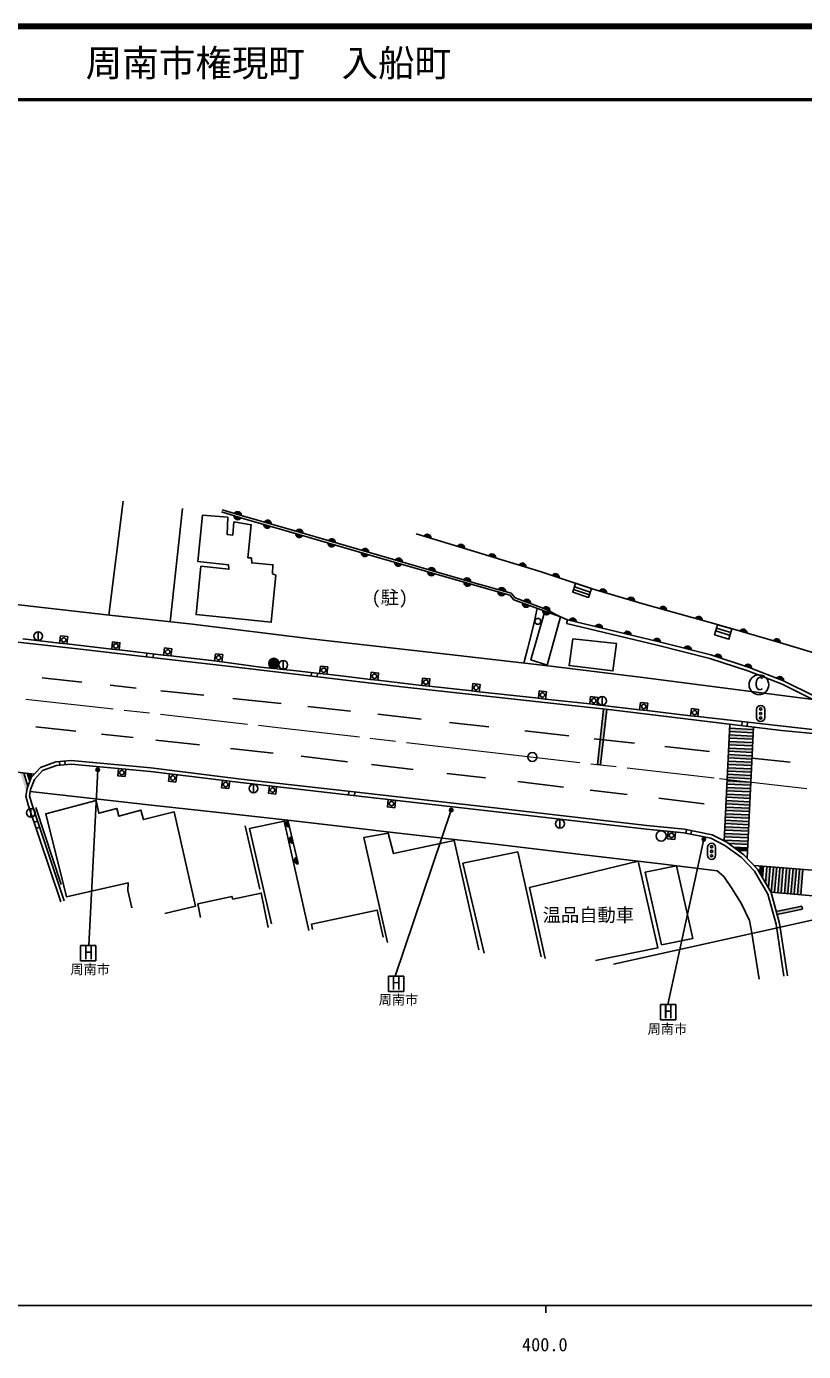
# Model space of a CAD drawing. Units: millimetres at full size, sheet at 1:1000; details may follow other scales. Extents: x 40000 to 680000, y 20000 to 380000.
# Drawn here: x 396918 to 503242, y 198715 to 380000 of the extents above; entities that cross this region are included whole.
import ezdxf
from ezdxf.enums import TextEntityAlignment as Align

# ---------------------------------------------------------------- set-up
doc = ezdxf.new("R2010")
doc.units = ezdxf.units.MM
doc.header["$LTSCALE"] = 1000
doc.linetypes.add('CHAIN', pattern=[18.5, 12, -1.5, 3.5, -1.5])
for name, color, linetype, lineweight in [('M-BGD', 7, 'Continuous', 25), ('M-BGD-EXST', 7, 'Continuous', 25), ('M-BMK', 2, 'CHAIN', 13), ('M-BMK-SRVR', 3, 'Continuous', 25), ('M-STR-STRC', 7, 'Continuous', 25), ('M-TTL', 2, 'Continuous', 140), ('M-TTL-BAND', 7, 'Continuous', 25), ('M-TTL-LINE', 7, 'Continuous', 50)]:
    doc.layers.add(name, color=color, linetype=linetype, lineweight=lineweight)
doc.layers.add('M-BMK-HTXT', color=7, linetype='Continuous')
doc.layers.add('M-TTL-TXT', color=7, linetype='Continuous')
doc.styles.add('ＭＳ ゴシック', font='')
doc.styles.get('ＭＳ ゴシック').set_extended_font_data('MS Gothic')

msp = doc.modelspace()

# ---------------------------------------------------------------- hatches: boundary and pattern name
at = {"layer": 'M-BGD'}
for points in [[(426308, 313085, 0.82183), (425360, 313371)], [(425312, 313072, 0.82183), (426261, 312786)], [(429387, 311887, 0.82183), (430340, 311617)], [(430407, 311909, 0.82183), (429454, 312180)], [(433769, 310636, 0.82183), (434720, 310359)], [(434752, 310662, 0.82183), (433801, 310939)], [(452258, 309986, 0.82183), (451308, 310270)], [(438184, 309350, 0.82183), (439135, 309074)], [(439191, 309370, 0.82183), (438240, 309647)], [(443742, 308045, 0.82183), (442791, 308322)], [(456874, 308595, 0.82183), (455927, 308885)], [(442728, 308028, 0.82183), (443679, 307751)], [(447317, 306699, 0.82183), (448269, 306424)], [(448345, 306714, 0.82183), (447393, 306989)], [(461126, 307292, 0.82183), (460178, 307582)], [(465280, 306019, 0.82183), (464333, 306309)], [(451809, 305403, 0.82183), (452761, 305129)], [(452864, 305411, 0.82183), (451912, 305686)], [(457707, 304015, 0.82183), (456755, 304289)], [(469808, 304564, 0.82183), (468867, 304877)], [(456776, 303971, 0.82183), (457729, 303697)], [(462459, 302684, 0.82183), (461505, 302951)], [(476289, 302490, 0.82183), (475338, 302768)], [(461422, 302662, 0.82183), (462376, 302396)], [(464792, 301130, 0.82183), (465720, 300782)], [(465864, 301049, 0.82183), (464936, 301396)], [(480151, 301358, 0.82183), (479200, 301636)], [(467590, 300082, 0.82183), (468523, 299750)], [(468512, 299983, 0.82183), (467613, 300400)], [(484500, 300119, 0.82183), (483546, 300387)], [(489395, 298742, 0.82183), (488441, 299010)], [(472165, 298526, 0.82183), (471202, 298758)], [(475726, 297671, 0.82183), (474763, 297903)], [(495481, 297007, 0.82183), (494530, 297283)], [(479648, 296729, 0.82183), (478684, 296961)], [(483655, 295763, 0.82183), (482692, 295997)], [(500053, 295681, 0.82183), (499102, 295957)], [(487871, 294704, 0.82183), (486910, 294946)], [(492008, 293555, 0.82183), (491066, 293863)], [(431461, 292854, 1), (430061, 292854, 1)], [(496147, 292180, 0.82183), (495212, 292507)], [(500505, 290467, 0.82183), (499583, 290830)], [(432675, 271432, 0.82183), (432903, 270468)], [(433206, 269185, 0.82183), (433435, 268221)], [(433872, 266370, 0.82183), (434104, 265407)]]:
    msp.add_hatch(color=256, dxfattribs=at).paths.add_polyline_path(points)
at = {"layer": 'M-BGD-EXST'}
for points in [[(406922, 278307, 1), (406422, 278307, 1)], [(455282, 272797, 1), (454782, 272797, 1)], [(489854, 268811, 1), (489354, 268811, 1)]]:
    msp.add_hatch(color=256, dxfattribs=at).paths.add_polyline_path(points)
at = {"layer": 'M-STR-STRC'}
for points in [[(476318, 286558), (475871, 286608), (475034, 279030), (475481, 278981)], [(496323, 282926), (493087, 283079), (493066, 282629), (496302, 282476)], [(496366, 283825), (493129, 283978), (493108, 283528), (496345, 283375)], [(496238, 281128), (493002, 281281), (492980, 280831), (496217, 280678)], [(496281, 282027), (493044, 282180), (493023, 281730), (496259, 281577)], [(496153, 279330), (492917, 279483), (492895, 279034), (496132, 278880)], [(496195, 280229), (492959, 280382), (492938, 279933), (496174, 279779)], [(396537, 277881), (396047, 277934), (396913, 275227), (396999, 275743), (397120, 276057)], [(397516, 277773), (397026, 277827), (397379, 276725), (397576, 277233), (397659, 277325)], [(496068, 277532), (492831, 277685), (492810, 277236), (496046, 277082)], [(496110, 278431), (492874, 278584), (492853, 278135), (496089, 277981)], [(495982, 275734), (492746, 275887), (492725, 275438), (495961, 275284)], [(496025, 276633), (492789, 276786), (492767, 276337), (496004, 276183)], [(495897, 273936), (492661, 274089), (492640, 273640), (495876, 273486)], [(495940, 274835), (492704, 274988), (492682, 274539), (495919, 274385)], [(495812, 272138), (492576, 272291), (492554, 271842), (495791, 271688)], [(495855, 273037), (492618, 273190), (492597, 272741), (495833, 272587)], [(495727, 270340), (492491, 270493), (492469, 270044), (495706, 269890)], [(495770, 271239), (492533, 271392), (492512, 270943), (495748, 270789)], [(495642, 268542), (492405, 268695), (492400, 268575), (492759, 268393), (493000, 268216), (495620, 268092)], [(495684, 269441), (492448, 269594), (492427, 269145), (495663, 268991)], [(495599, 267643), (493656, 267735), (494313, 267253), (495578, 267193)], [(497779, 265111), (497330, 265148), (497251, 264189), (497647, 263505)], [(498676, 265037), (498227, 265074), (498042, 262820), (498437, 262135)], [(499573, 264963), (499124, 265000), (498839, 261542), (499288, 261505)], [(500470, 264889), (500021, 264926), (499736, 261468), (500185, 261431)], [(501367, 264815), (500918, 264852), (500633, 261394), (501082, 261357)], [(502264, 264742), (501815, 264779), (501530, 261320), (501979, 261283)], [(503161, 264668), (502712, 264705), (502427, 261246), (502876, 261209)], [(503106, 259221), (503013, 259662), (499522, 258930), (499643, 258496)]]:
    msp.add_hatch(color=256, dxfattribs=at).paths.add_polyline_path(points)

# ---------------------------------------------------------------- linework, layer by layer
at = {"layer": 'M-BGD'}
for p, q in [((408174, 299477), (410136, 315071)), ((416572, 298554), (418245, 314060)), ((471772, 302965), (473938, 302220)), ((471899, 303344), (474063, 302600)), ((467953, 300266), (469969, 299244)), ((470944, 298820), (469969, 299244)), ((470944, 298820), (470827, 298334)), ((491344, 297688), (493298, 297070)), ((398519, 297190), (398519, 295990)), ((491233, 297304), (493188, 296686)), ((413341, 293762), (413399, 294259)), ((414252, 293656), (414310, 294153)), ((432055, 293248), (432055, 292048)), ((435850, 291128), (435904, 291616)), ((436705, 291027), (436759, 291522)), ((475686, 288345), (475686, 287145)), ((494800, 284353), (494861, 284890)), ((495525, 284266), (495586, 284808)), ((401496, 278935), (401455, 279434)), ((402197, 278993), (402156, 279491)), ((427972, 276339), (427972, 275139)), ((440981, 274847), (441038, 275344)), ((441796, 274753), (441853, 275250)), ((397524, 273020), (397524, 271820)), ((401641, 262604), (398192, 273165)), ((397959, 271121), (398433, 271280)), ((398236, 270291), (398710, 270450)), ((428868, 261980), (426836, 270644)), ((434085, 265470), (432675, 271432)), ((469919, 271521), (469919, 270321)), ((487151, 269610), (487246, 270101)), ((487831, 269478), (487927, 269969))]:
    msp.add_line(p, q, dxfattribs=at)
for points in [[(423697, 313873), (426946, 312892), (432848, 311216), (444949, 307694), (457977, 303937), (463239, 302466), (463775, 301831), (467953, 300266)], [(423610, 313586), (426862, 312604), (432765, 310928), (444865, 307405), (457895, 303649), (463069, 302202), (463596, 301577), (467848, 299986)], [(541969, 285364), (542313, 289736), (532311, 290564), (520085, 291640), (515503, 292071), (513305, 292292), (506011, 293886), (500426, 295573), (493542, 297570), (491271, 298214), (481447, 300978), (474320, 303067), (467191, 305433), (455061, 309150), (450242, 310588)], [(393039, 301197), (408287, 299464), (419656, 298215), (435812, 296239), (454798, 294099), (468666, 292466), (481272, 290930), (499962, 288517), (509545, 287289), (519807, 286130), (534048, 285239), (543988, 284762), (555436, 284951), (560737, 285313), (564174, 285639)], [(466812, 300373), (466302, 298053), (465482, 294818), (464989, 292899)], [(371665, 298466), (404291, 294815), (415247, 293540), (424054, 292533), (436010, 291109), (448277, 289657), (476952, 286488), (500245, 283702), (529472, 280886), (546825, 280264), (559605, 280713), (564777, 281180)], [(470827, 298334), (483198, 295363), (490416, 293550), (495644, 291841), (500303, 290009), (504523, 287933)], [(470944, 298820), (483317, 295848), (490554, 294030), (495813, 292312), (500505, 290467), (504744, 288381)], [(396410, 296199), (401457, 295635), (402451, 295524), (405129, 295213), (408590, 294818), (409583, 294703), (415680, 293994), (416674, 293880), (418651, 293646), (422656, 293196), (423650, 293082), (428960, 292336), (433477, 291883), (437025, 291492), (438018, 291375), (440704, 291056), (443983, 290669), (444976, 290551), (451016, 289857), (452010, 289747), (457889, 289098), (458883, 288988), (466965, 288095), (467959, 287985), (474005, 287317), (474999, 287207), (480823, 286529), (481816, 286410), (487783, 285696), (488775, 285577), (504885, 283757)], [(501061, 250129), (499980, 257290), (498806, 261496), (496949, 264713), (495079, 266691), (492759, 268393), (490722, 269424), (486944, 270160), (481789, 270666), (462125, 272943), (441689, 275269), (426282, 277043), (413917, 278552), (403052, 279565), (400927, 279390), (398829, 278612), (397576, 277233), (396999, 275743), (396824, 274691), (397164, 273493), (401606, 260224)], [(500567, 250054), (499490, 257185), (498341, 261301), (496546, 264412), (494747, 266315), (492497, 267966), (490558, 268947), (486872, 269665), (481736, 270169), (462068, 272446), (441632, 274772), (426223, 276547), (413864, 278055), (403050, 279063), (401037, 278898), (399117, 278186), (398008, 276966), (397484, 275611), (397336, 274719), (397642, 273641), (402080, 260382)], [(397441, 275352), (414444, 273430), (423649, 272422), (432675, 271432), (440872, 270441), (447035, 269739), (460696, 268176), (473591, 266606), (483735, 265434), (491432, 264492), (492334, 263692), (493476, 262020), (494736, 259971), (495870, 257704), (496108, 256244), (497160, 249643)], [(411351, 259402), (410765, 261773), (410849, 262834), (402392, 260936), (399546, 272292), (406439, 274106), (406802, 272348), (409258, 273018), (409565, 271958), (412551, 272795), (412942, 271483), (417129, 272544), (420059, 259653), (415845, 258620)], [(430448, 257207), (427438, 270280), (432197, 271284), (435532, 256297)], [(477230, 251695), (536083, 264745), (566185, 271359)], [(446315, 254681), (443061, 269038), (446422, 269643), (447128, 266845), (455461, 268615), (458836, 253691)], [(459542, 253194), (456644, 265517), (464137, 267059), (467366, 252694)], [(467914, 252475), (465749, 262202), (480611, 265822), (483310, 253924), (474787, 252226)], [(420739, 258095), (420368, 259945), (425035, 260976), (425162, 260614), (429032, 261446), (429973, 256726)], [(445711, 255421), (444907, 259117), (435905, 257182), (436057, 256464)]]:
    msp.add_lwpolyline(points, dxfattribs=at)
for points in [[(424457, 312852), (424388, 310478), (425149, 310409), (425310, 312207), (427662, 311838), (427224, 307320), (427685, 307297), (427731, 306605), (430637, 306352), (430590, 305107), (431052, 304923), (430406, 298491), (420122, 299529), (420791, 306144), (424619, 305752), (424549, 306352), (420376, 306790), (421022, 313152)], [(472058, 303818), (474227, 303098), (473827, 301882), (471655, 302616)], [(467848, 299986), (469969, 299244), (468173, 292597), (465935, 293365)], [(491478, 298156), (493450, 297596), (493040, 296174), (491083, 296778)], [(401568, 296629), (402562, 296518), (402451, 295524), (401457, 295635)], [(408705, 295811), (409699, 295696), (409583, 294703), (408590, 294818)], [(471680, 296237), (477652, 295587), (477157, 291841), (471159, 292556)], [(415794, 294988), (416787, 294874), (416674, 293880), (415680, 293994)], [(422770, 294190), (423764, 294076), (423650, 293082), (422656, 293196)], [(437142, 292485), (438135, 292368), (438018, 291375), (437025, 291492)], [(444100, 291662), (445093, 291544), (444976, 290551), (443983, 290669)], [(451126, 290851), (452120, 290741), (452010, 289747), (451016, 289857)], [(457999, 290091), (458993, 289982), (458883, 288988), (457889, 289098)], [(467075, 289089), (468069, 288979), (467959, 287985), (466965, 288095)], [(474115, 288311), (475109, 288201), (474999, 287207), (474005, 287317)], [(480942, 287521), (481935, 287403), (481816, 286410), (480823, 286529)], [(487901, 286689), (488894, 286570), (488775, 285577), (487783, 285696)], [(410414, 277372), (409419, 277465), (409512, 278461), (410507, 278368)], [(417360, 276621), (416367, 276742), (416488, 277734), (417481, 277613)], [(424610, 275736), (423618, 275857), (423739, 276850), (424731, 276729)], [(431033, 274986), (430039, 275100), (430154, 276094), (431147, 275979)], [(447310, 273119), (446316, 273232), (446429, 274226), (447423, 274113)], [(485629, 268782), (484634, 268880), (484732, 269875), (485727, 269777)], [(483821, 254366), (481558, 264296), (485843, 265152), (488084, 255201)]]:
    msp.add_lwpolyline(points, close=True, dxfattribs=at)
for centre, radius in [((466887, 298615), 400), ((398519, 296590), 600), ((402010, 296076), 300), ((409144, 295257), 300), ((416234, 294434), 300), ((423210, 293636), 300), ((430761, 292854), 700), ((432055, 292648), 600), ((437580, 291930), 300), ((444538, 291106), 300), ((451568, 290299), 300), ((458441, 289540), 300), ((467517, 288537), 300), ((475686, 287745), 600), ((474557, 287759), 300), ((481379, 286966), 300), ((488338, 286133), 300), ((409963, 277916), 300), ((416924, 277178), 300), ((424175, 276293), 300), ((427972, 275739), 600), ((430593, 275540), 300), ((446869, 273673), 300), ((397524, 272420), 600), ((469919, 270921), 600), ((483778, 269248), 700), ((485180, 269328), 300)]:
    msp.add_circle(centre, radius, dxfattribs=at)
for centre, start, end in [((425806, 313134), 354.36316, 152.02135), ((425815, 313022), 174.36316, 332.02135), ((429890, 311846), 175.32203, 332.98022), ((429904, 311951), 355.32203, 152.98022), ((434272, 310591), 174.93916, 332.59735), ((434249, 310707), 354.93916, 152.59735), ((451755, 310034), 354.56013, 152.21832), ((438687, 309306), 174.93916, 332.59735), ((438688, 309414), 354.93916, 152.59735), ((443239, 308089), 354.93916, 152.59735), ((456372, 308646), 354.13383, 151.79202), ((443231, 307983), 174.93916, 332.59735), ((447820, 306655), 175.08733, 332.74552), ((447842, 306758), 355.08733, 152.74552), ((460623, 307343), 354.13383, 151.79202), ((464778, 306070), 354.13383, 151.79202), ((452312, 305360), 175.08733, 332.74552), ((452361, 305455), 355.08733, 152.74552), ((457204, 304058), 355.08733, 152.74552), ((469307, 304628), 352.80907, 150.46726), ((457280, 303928), 175.08733, 332.74552), ((461956, 302723), 355.54949, 153.20768), ((475786, 302535), 354.83432, 152.49251), ((461926, 302623), 175.54949, 333.20768), ((465290, 301047), 170.64556, 328.30375), ((465366, 301131), 350.64556, 148.30375), ((479648, 301403), 354.83432, 152.49251), ((468089, 300008), 171.56835, 329.22654), ((468021, 300103), 346.29081, 143.949), ((483997, 300159), 355.45935, 153.11755), ((488891, 298782), 355.45935, 153.11755), ((471661, 298547), 357.66606, 155.32425), ((475222, 297692), 357.66606, 155.32425), ((494978, 297051), 354.99432, 152.65251), ((479143, 296750), 357.66606, 155.32425), ((483151, 295785), 357.53441, 155.1926), ((499550, 295725), 354.99432, 152.65251), ((487367, 294730), 357.07199, 154.73018), ((491507, 293616), 353.072, 150.73019), ((495647, 292251), 351.93913, 149.59732), ((500008, 290557), 349.70984, 147.36803), ((432884, 270973), 114.48341, 272.14161), ((433416, 268726), 114.48341, 272.14161), ((434083, 265912), 114.69391, 272.3521)]:
    msp.add_arc(centre, 505, start, end, dxfattribs=at)
at = {"layer": 'M-BGD-EXST'}
for p, q in [((406672, 278307), (405452, 254247)), ((455032, 272797), (447388, 250080)), ((489604, 268811), (484678, 246178)), ((406421, 254247), (404321, 254247)), ((404321, 254247), (404321, 252147)), ((406421, 252147), (406421, 254247)), ((404321, 252147), (406421, 252147)), ((448534, 250080), (446434, 250080)), ((446434, 250080), (446434, 247980)), ((448534, 247980), (448534, 250080)), ((446434, 247980), (448534, 247980)), ((485766, 246178), (483666, 246178)), ((483666, 246178), (483666, 244078)), ((485766, 244078), (485766, 246178)), ((483666, 244078), (485766, 244078))]:
    msp.add_line(p, q, dxfattribs=at)
for centre, radius in [((497136, 289943), 1350), ((406672, 278307), 250), ((455032, 272797), 250), ((489604, 268811), 250)]:
    msp.add_circle(centre, radius, dxfattribs=at)
at = {"layer": 'M-BMK'}
msp.add_lwpolyline([(396850, 287980), (430547, 284183), (460711, 280677), (491758, 277106), (520265, 273850), (530462, 272616), (533603, 272386), (539014, 272057), (546454, 271894), (553312, 271911), (561775, 272421), (566003, 272656)], dxfattribs=at)
at = {"layer": 'M-BMK-SRVR'}
msp.add_circle((466140, 280053), 600, dxfattribs=at)
at = {"layer": 'M-STR-STRC'}
for p, q in [((399051, 290905), (404470, 290295)), ((408351, 289877), (411934, 289491)), ((415319, 289126), (421202, 288491)), ((425136, 288067), (431745, 287355)), ((435422, 286958), (441274, 286328)), ((475034, 279030), (475871, 286608)), ((475481, 278981), (476318, 286558)), ((496828, 285458), (496828, 286558)), ((497928, 286558), (497928, 285458)), ((445002, 285904), (450935, 285231)), ((454794, 284793), (460188, 284181)), ((398207, 284183), (403675, 283578)), ((407166, 283192), (411493, 282714)), ((465123, 283621), (471122, 282941)), ((492400, 268575), (493157, 284550)), ((493087, 283079), (496323, 282926)), ((493108, 283528), (496345, 283375)), ((493129, 283978), (496366, 283825)), ((495531, 266212), (496382, 284164)), ((414605, 282370), (420573, 281710)), ((424835, 281239), (430657, 280596)), ((474596, 282553), (480127, 281935)), ((484260, 281473), (490398, 280788)), ((493002, 281281), (496238, 281128)), ((493023, 281730), (496259, 281577)), ((493044, 282180), (496281, 282027)), ((493066, 282629), (496302, 282476)), ((434517, 280152), (440846, 279410)), ((492917, 279483), (496153, 279330)), ((492938, 279933), (496174, 279779)), ((492959, 280382), (496195, 280229)), ((492980, 280831), (496217, 280678)), ((496179, 279885), (501429, 279365)), ((390204, 278575), (398017, 277718)), ((396537, 277881), (397120, 276057)), ((397026, 277827), (397379, 276725)), ((397516, 277773), (397659, 277325)), ((444125, 279025), (449842, 278355)), ((454424, 277818), (459730, 277196)), ((475034, 279030), (475481, 278981)), ((492831, 277685), (496068, 277532)), ((492853, 278135), (496089, 277981)), ((492874, 278584), (496110, 278431)), ((492895, 279034), (496132, 278880)), ((464132, 276679), (470403, 275944)), ((492746, 275887), (495982, 275734)), ((492767, 276337), (496004, 276183)), ((492789, 276786), (496025, 276633)), ((492810, 277236), (496046, 277082)), ((474040, 275518), (479117, 274923)), ((483466, 274403), (489653, 273657)), ((492661, 274089), (495897, 273936)), ((492682, 274539), (495919, 274385)), ((492704, 274988), (495940, 274835)), ((492725, 275438), (495961, 275284)), ((492576, 272291), (495812, 272138)), ((492597, 272741), (495833, 272587)), ((492618, 273190), (495855, 273037)), ((492640, 273640), (495876, 273486)), ((492491, 270493), (495727, 270340)), ((492512, 270943), (495748, 270789)), ((492533, 271392), (495770, 271239)), ((492554, 271842), (495791, 271688)), ((492405, 268695), (495642, 268542)), ((492427, 269145), (495663, 268991)), ((492448, 269594), (495684, 269441)), ((492469, 270044), (495706, 269890)), ((490108, 266602), (490108, 267702)), ((491208, 267702), (491208, 266602)), ((493000, 268216), (495620, 268092)), ((493656, 267735), (495599, 267643)), ((494313, 267253), (495578, 267193)), ((496471, 265219), (508915, 264194)), ((497251, 264189), (497330, 265148)), ((497647, 263505), (497779, 265111)), ((498042, 262820), (498227, 265074)), ((498437, 262135), (498676, 265037)), ((498839, 261542), (499124, 265000)), ((499288, 261505), (499573, 264963)), ((499736, 261468), (500021, 264926)), ((500185, 261431), (500470, 264889)), ((500633, 261394), (500918, 264852)), ((501082, 261357), (501367, 264815)), ((501530, 261320), (501815, 264779)), ((501979, 261283), (502264, 264742)), ((502427, 261246), (502712, 264705)), ((502876, 261209), (503161, 264668)), ((498776, 261547), (506652, 260898)), ((499522, 258930), (503013, 259662)), ((503013, 259662), (503106, 259221)), ((499643, 258496), (503106, 259221))]:
    msp.add_line(p, q, dxfattribs=at)
for centre in [(497384, 286633), (497384, 286013), (497384, 285393), (490664, 267776), (490664, 267156), (490664, 266536)]:
    msp.add_circle(centre, 150, dxfattribs=at)
for centre, start, end in [((497378, 286558), 90, 180), ((497378, 286558), 0, 90), ((497378, 285458), 180, 270), ((497378, 285458), 270, 0), ((490658, 267702), 90, 180), ((490658, 266602), 180, 270), ((490658, 267702), 0, 90), ((490658, 266602), 270, 0)]:
    msp.add_arc(centre, 550, start, end, dxfattribs=at)
at = {"layer": 'M-TTL'}
msp.add_line((680000, 380000), (40000, 380000), dxfattribs=at)
at = {"layer": 'M-TTL-BAND'}
for p, q in [((40000, 205000), (579000, 205000)), ((468000, 205000), (468000, 204000))]:
    msp.add_line(p, q, dxfattribs=at)
at = {"layer": 'M-TTL-LINE'}
msp.add_line((40000, 370000), (680000, 370000), dxfattribs=at)

# ---------------------------------------------------------------- texts
at = {"layer": 'M-BGD-EXST', "style": 'ＭＳ ゴシック'}
msp.add_text('C', height=1833, rotation=358.508, dxfattribs=at).set_placement((496481, 288651), align=Align.BOTTOM_LEFT)
for s, height, p in [('H', 1833, (404774, 251839)), ('周南市', 1320, (402932, 249938)), ('H', 1833, (446886, 247672)), ('周南市', 1320, (445111, 245792)), ('H', 1833, (484118, 243770)), ('周南市', 1320, (481913, 241794))]:
    msp.add_text(s, height=height, dxfattribs=at).set_placement(p, align=Align.BOTTOM_LEFT)
at = {"layer": 'M-BMK-HTXT', "style": 'ＭＳ ゴシック'}
for s, p in [('(駐)', (444135, 300415)), ('温品自動車', (467550, 256973))]:
    msp.add_text(s, height=1833, dxfattribs=at).set_placement(p, align=Align.BOTTOM_LEFT)
at = {"layer": 'M-TTL-BAND', "style": 'ＭＳ ゴシック'}
msp.add_text('400.0', height=1833, dxfattribs=at).set_placement((467844, 198195), align=Align.BOTTOM_CENTER)
at = {"layer": 'M-TTL-TXT', "style": 'ＭＳ ゴシック'}
msp.add_text('周南市権現町\u3000入船町', height=3666, dxfattribs=at).set_placement((405024, 375000), align=Align.MIDDLE_LEFT)

doc.saveas('drawing.dxf')
